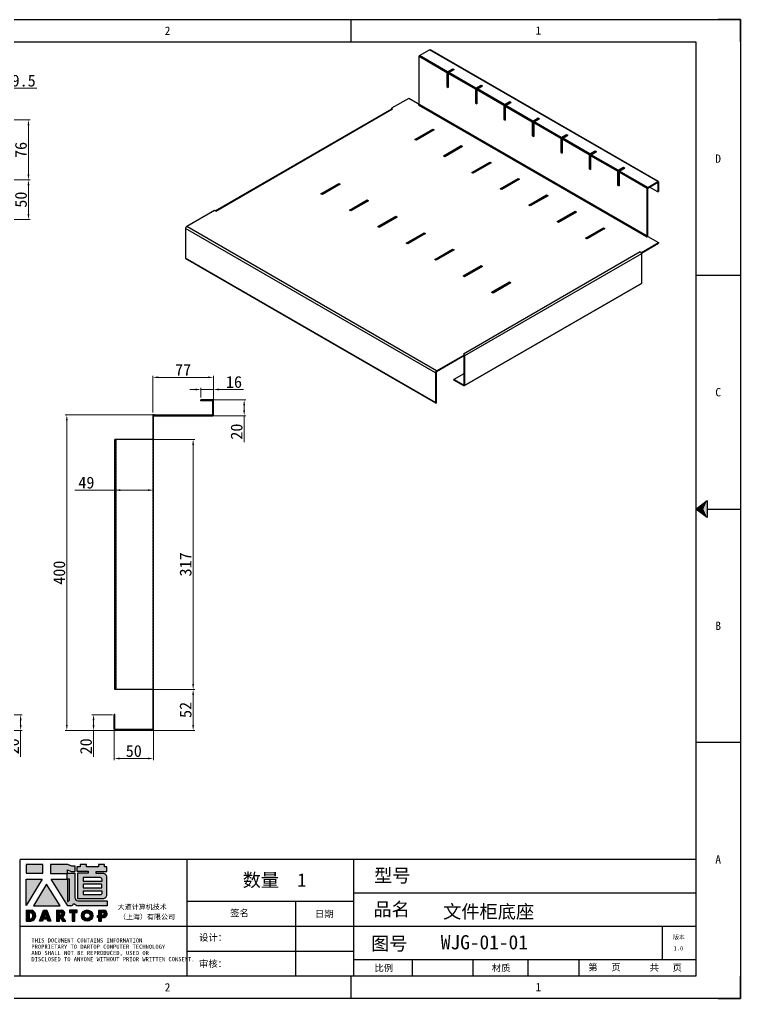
# Model space of a CAD drawing. Header units: millimetres. Extents: x 10653 to 40244, y 19163 to 29561.
# Drawn here: x 29441 to 30355, y 22128 to 23369 of the extents above; entities that cross this region are included whole.
import ezdxf
from ezdxf.enums import TextEntityAlignment as Align

# ---------------------------------------------------------------- set-up
doc = ezdxf.new("R2010")
doc.units = ezdxf.units.MM
doc.header["$PDSIZE"] = -1
doc.linetypes.add('DOT', pattern=[0.25, 0, -0.25])
doc.linetypes.add('HIDDEN', pattern=[1.905, 1.27, -0.635])
for name, color, linetype in [('4', 7, 'Continuous'), ('DEFAULT_2', 8, 'HIDDEN'), ('print', 30, 'Continuous')]:
    doc.layers.add(name, color=color, linetype=linetype)
doc.layers.add('dim', color=2, linetype='Continuous', lineweight=9)
doc.styles.add('Dartop', font='')
doc.styles.add('hzHT', font='simhei.ttf')
doc.styles.get('Dartop').set_extended_font_data('FangSong_GB2312')
doc.dimstyles.new('3', dxfattribs={"dimtxt": 15, "dimasz": 7, "dimexe": 2, "dimexo": 3, "dimgap": 2, "dimtad": 1, "dimzin": 9, "dimdsep": 46, "dimtxsty": 'Standard', "dimcen": 1, "dimadec": 1, "dimazin": 2, "dimtfac": 0.5, "dimtmove": 0, "dimatfit": 3, "dimfxl": 0, "dimtolj": 1, "dimlwd": 9, "dimlwe": 9, "dimarcsym": 0})

# ---------------------------------------------------------------- blocks, each defined once
blk = doc.blocks.new('*D168')
at = {"layer": 'Defpoints', "color": 0, "lineweight": 9, "transparency": 16777216}
for p in [(29686.6, 22899.7), (29670.6, 22886.5), (29686.6, 22885.5)]:
    blk.add_point(p, dxfattribs=at)
at = {"layer": 'dim', "color": 0, "lineweight": 9, "transparency": 16777216}
for p, q in [((29663.6, 22899.7), (29656.6, 22899.7)), ((29670.6, 22889.5), (29670.6, 22901.7)), ((29670.6, 22899.7), (29686.6, 22899.7)), ((29686.6, 22888.5), (29686.6, 22901.7)), ((29693.6, 22899.7), (29724.6, 22899.7))]:
    blk.add_line(p, q, dxfattribs=at)
for points in [[(29663.6, 22900.9), (29663.6, 22898.5), (29670.6, 22899.7)], [(29693.6, 22900.9), (29693.6, 22898.5), (29686.6, 22899.7)]]:
    blk.add_solid(points, dxfattribs=at)
at = {"layer": 'dim', "color": 0, "lineweight": 9, "transparency": 16777216, "insert": (29712.6, 22909.2), "char_height": 15, "attachment_point": 5}
blk.add_mtext('\\A1;16', dxfattribs=at)
blk = doc.blocks.new('*D169')
at = {"layer": 'Defpoints', "color": 0, "lineweight": 9, "transparency": 16777216}
for p in [(29678.1, 22886.5), (29678.1, 22866.5), (29725.5, 22866.5)]:
    blk.add_point(p, dxfattribs=at)
at = {"layer": 'dim', "color": 0, "lineweight": 9, "transparency": 16777216}
for p, q in [((29681.1, 22886.5), (29727.5, 22886.5)), ((29725.5, 22879.5), (29725.5, 22873.5)), ((29681.1, 22866.5), (29727.5, 22866.5)), ((29725.5, 22866.5), (29725.5, 22833))]:
    blk.add_line(p, q, dxfattribs=at)
for points in [[(29724.3, 22879.5), (29726.7, 22879.5), (29725.5, 22886.5)], [(29724.3, 22873.5), (29726.7, 22873.5), (29725.5, 22866.5)]]:
    blk.add_solid(points, dxfattribs=at)
at = {"layer": 'dim', "color": 0, "lineweight": 9, "transparency": 16777216, "insert": (29716, 22846.3), "char_height": 15, "attachment_point": 5, "rotation": 90}
blk.add_mtext('\\A1;20', dxfattribs=at)
blk = doc.blocks.new('*D170')
at = {"layer": 'Defpoints', "color": 0, "lineweight": 9, "transparency": 16777216}
for p in [(29609.6, 22915.1), (29686.6, 22874.6), (29609.6, 22867.5)]:
    blk.add_point(p, dxfattribs=at)
at = {"layer": 'dim', "color": 0, "lineweight": 9, "transparency": 16777216}
for p, q in [((29609.6, 22870.5), (29609.6, 22917.1)), ((29679.6, 22915.1), (29616.6, 22915.1)), ((29686.6, 22877.6), (29686.6, 22917.1))]:
    blk.add_line(p, q, dxfattribs=at)
for points in [[(29616.6, 22916.3), (29616.6, 22914), (29609.6, 22915.1)], [(29679.6, 22916.3), (29679.6, 22914), (29686.6, 22915.1)]]:
    blk.add_solid(points, dxfattribs=at)
at = {"layer": 'dim', "color": 0, "lineweight": 9, "transparency": 16777216, "insert": (29648.1, 22924.6), "char_height": 15, "attachment_point": 5}
blk.add_mtext('\\A1;77', dxfattribs=at)
blk = doc.blocks.new('*D171')
at = {"layer": 'Defpoints', "color": 0, "lineweight": 9, "transparency": 16777216}
for p in [(29561.6, 22487.5), (29534.6, 22467.5), (29562.6, 22467.5)]:
    blk.add_point(p, dxfattribs=at)
at = {"layer": 'dim', "color": 0, "lineweight": 9, "transparency": 16777216}
for p, q in [((29558.6, 22487.5), (29532.6, 22487.5)), ((29534.6, 22480.5), (29534.6, 22474.5)), ((29559.6, 22467.5), (29532.6, 22467.5)), ((29534.6, 22467.5), (29534.6, 22434))]:
    blk.add_line(p, q, dxfattribs=at)
for points in [[(29533.4, 22480.5), (29535.8, 22480.5), (29534.6, 22487.5)], [(29533.4, 22474.5), (29535.8, 22474.5), (29534.6, 22467.5)]]:
    blk.add_solid(points, dxfattribs=at)
at = {"layer": 'dim', "color": 0, "lineweight": 9, "transparency": 16777216, "insert": (29525.1, 22447.3), "char_height": 15, "attachment_point": 5, "rotation": 90}
blk.add_mtext('\\A1;20', dxfattribs=at)
blk = doc.blocks.new('*D172')
at = {"layer": 'Defpoints', "color": 0, "lineweight": 9, "transparency": 16777216}
for p in [(29560.6, 22478.5), (29610.6, 22478.5), (29610.6, 22431.9)]:
    blk.add_point(p, dxfattribs=at)
at = {"layer": 'dim', "color": 0, "lineweight": 9, "transparency": 16777216}
for p, q in [((29560.6, 22475.5), (29560.6, 22429.9)), ((29610.6, 22475.5), (29610.6, 22429.9)), ((29567.6, 22431.9), (29603.6, 22431.9))]:
    blk.add_line(p, q, dxfattribs=at)
for points in [[(29567.6, 22433.1), (29567.6, 22430.8), (29560.6, 22431.9)], [(29603.6, 22433.1), (29603.6, 22430.8), (29610.6, 22431.9)]]:
    blk.add_solid(points, dxfattribs=at)
at = {"layer": 'dim', "color": 0, "lineweight": 9, "transparency": 16777216, "insert": (29585.6, 22441.4), "char_height": 15, "attachment_point": 5}
blk.add_mtext('\\A1;50', dxfattribs=at)
blk = doc.blocks.new('*D173')
at = {"layer": 'Defpoints', "color": 0, "lineweight": 9, "transparency": 16777216}
for p in [(29591.9, 22519.5), (29591.9, 22467.5), (29660.8, 22467.5)]:
    blk.add_point(p, dxfattribs=at)
at = {"layer": 'dim', "color": 0, "lineweight": 9, "transparency": 16777216}
for p, q in [((29594.9, 22519.5), (29662.8, 22519.5)), ((29660.8, 22512.5), (29660.8, 22474.5)), ((29594.9, 22467.5), (29662.8, 22467.5))]:
    blk.add_line(p, q, dxfattribs=at)
for points in [[(29659.7, 22512.5), (29662, 22512.5), (29660.8, 22519.5)], [(29659.7, 22474.5), (29662, 22474.5), (29660.8, 22467.5)]]:
    blk.add_solid(points, dxfattribs=at)
at = {"layer": 'dim', "color": 0, "lineweight": 9, "transparency": 16777216, "insert": (29651.3, 22493.5), "char_height": 15, "attachment_point": 5, "rotation": 90}
blk.add_mtext('\\A1;52', dxfattribs=at)
blk = doc.blocks.new('*D174')
at = {"layer": 'Defpoints', "color": 0, "lineweight": 9, "transparency": 16777216}
for p in [(29608.6, 22836.5), (29660.8, 22836.5), (29608.6, 22519.5)]:
    blk.add_point(p, dxfattribs=at)
at = {"layer": 'dim', "color": 0, "lineweight": 9, "transparency": 16777216}
for p, q in [((29611.6, 22836.5), (29662.8, 22836.5)), ((29660.8, 22526.5), (29660.8, 22829.5)), ((29611.6, 22519.5), (29662.8, 22519.5))]:
    blk.add_line(p, q, dxfattribs=at)
for points in [[(29659.7, 22829.5), (29662, 22829.5), (29660.8, 22836.5)], [(29659.7, 22526.5), (29662, 22526.5), (29660.8, 22519.5)]]:
    blk.add_solid(points, dxfattribs=at)
at = {"layer": 'dim', "color": 0, "lineweight": 9, "transparency": 16777216, "insert": (29651.3, 22678), "char_height": 15, "attachment_point": 5, "rotation": 90}
blk.add_mtext('\\A1;317', dxfattribs=at)
blk = doc.blocks.new('*D175')
at = {"layer": 'Defpoints', "color": 0, "lineweight": 9, "transparency": 16777216}
for p in [(29561.6, 22836.5), (29610.6, 22836.5), (29610.6, 22772.1)]:
    blk.add_point(p, dxfattribs=at)
at = {"layer": 'dim', "color": 0, "lineweight": 9, "transparency": 16777216}
for p, q in [((29561.6, 22833.5), (29561.6, 22770.1)), ((29610.6, 22833.5), (29610.6, 22770.1)), ((29561.6, 22772.1), (29511, 22772.1)), ((29603.6, 22772.1), (29568.6, 22772.1))]:
    blk.add_line(p, q, dxfattribs=at)
for points in [[(29568.6, 22773.3), (29568.6, 22771), (29561.6, 22772.1)], [(29603.6, 22773.3), (29603.6, 22771), (29610.6, 22772.1)]]:
    blk.add_solid(points, dxfattribs=at)
at = {"layer": 'dim', "color": 0, "lineweight": 9, "transparency": 16777216, "insert": (29525.5, 22781.6), "char_height": 15, "attachment_point": 5}
blk.add_mtext('\\A1;49', dxfattribs=at)
blk = doc.blocks.new('*D176')
at = {"layer": 'Defpoints', "color": 0, "lineweight": 9, "transparency": 16777216}
for p in [(29390.2, 22487.5), (29392.4, 22467.5), (29442.2, 22467.5)]:
    blk.add_point(p, dxfattribs=at)
at = {"layer": 'dim', "color": 0, "lineweight": 9, "transparency": 16777216}
for p, q in [((29393.2, 22487.5), (29444.2, 22487.5)), ((29442.2, 22480.5), (29442.2, 22474.5)), ((29395.4, 22467.5), (29444.2, 22467.5)), ((29442.2, 22467.5), (29442.2, 22434))]:
    blk.add_line(p, q, dxfattribs=at)
for points in [[(29441.1, 22480.5), (29443.4, 22480.5), (29442.2, 22487.5)], [(29441.1, 22474.5), (29443.4, 22474.5), (29442.2, 22467.5)]]:
    blk.add_solid(points, dxfattribs=at)
at = {"layer": 'dim', "color": 0, "lineweight": 9, "transparency": 16777216, "insert": (29432.7, 22447.3), "char_height": 15, "attachment_point": 5, "rotation": 90}
blk.add_mtext('\\A1;20', dxfattribs=at)
blk = doc.blocks.new('*D178')
at = {"layer": 'Defpoints', "color": 0, "lineweight": 9, "transparency": 16777216}
for p in [(29399.1, 23165.4), (29399.1, 23115.4), (29452.1, 23115.4)]:
    blk.add_point(p, dxfattribs=at)
at = {"layer": 'dim', "color": 0, "lineweight": 9, "transparency": 16777216}
for p, q in [((29402.1, 23165.4), (29454.1, 23165.4)), ((29452.1, 23158.4), (29452.1, 23122.4)), ((29402.1, 23115.4), (29454.1, 23115.4))]:
    blk.add_line(p, q, dxfattribs=at)
for points in [[(29450.9, 23158.4), (29453.3, 23158.4), (29452.1, 23165.4)], [(29450.9, 23122.4), (29453.3, 23122.4), (29452.1, 23115.4)]]:
    blk.add_solid(points, dxfattribs=at)
at = {"layer": 'dim', "color": 0, "lineweight": 9, "transparency": 16777216, "insert": (29442.6, 23140.4), "char_height": 15, "attachment_point": 5, "rotation": 90}
blk.add_mtext('\\A1;50', dxfattribs=at)
blk = doc.blocks.new('*D179')
at = {"layer": 'Defpoints', "color": 0, "lineweight": 9, "transparency": 16777216}
for p in [(29389.7, 23241.4), (29452.1, 23241.4), (29402.1, 23165.4)]:
    blk.add_point(p, dxfattribs=at)
at = {"layer": 'dim', "color": 0, "lineweight": 9, "transparency": 16777216}
for p, q in [((29392.7, 23241.4), (29454.1, 23241.4)), ((29452.1, 23172.4), (29452.1, 23234.4)), ((29405.1, 23165.4), (29454.1, 23165.4))]:
    blk.add_line(p, q, dxfattribs=at)
for points in [[(29450.9, 23234.4), (29453.3, 23234.4), (29452.1, 23241.4)], [(29450.9, 23172.4), (29453.3, 23172.4), (29452.1, 23165.4)]]:
    blk.add_solid(points, dxfattribs=at)
at = {"layer": 'dim', "color": 0, "lineweight": 9, "transparency": 16777216, "insert": (29442.6, 23203.4), "char_height": 15, "attachment_point": 5, "rotation": 90}
blk.add_mtext('\\A1;76', dxfattribs=at)
blk = doc.blocks.new('*D184')
at = {"layer": 'Defpoints', "color": 0, "lineweight": 9, "transparency": 16777216}
for p in [(29389.7, 23281.7), (29389.7, 23259), (29409.2, 23160.7)]:
    blk.add_point(p, dxfattribs=at)
at = {"layer": 'dim', "color": 0, "lineweight": 9, "transparency": 16777216}
for p, q in [((29389.7, 23262), (29389.7, 23283.7)), ((29396.7, 23281.7), (29402.2, 23281.7)), ((29409.2, 23163.7), (29409.2, 23283.7)), ((29409.2, 23281.7), (29462.9, 23281.7))]:
    blk.add_line(p, q, dxfattribs=at)
for points in [[(29396.7, 23282.9), (29396.7, 23280.5), (29389.7, 23281.7)], [(29402.2, 23282.9), (29402.2, 23280.5), (29409.2, 23281.7)]]:
    blk.add_solid(points, dxfattribs=at)
at = {"layer": 'dim', "color": 0, "lineweight": 9, "transparency": 16777216, "insert": (29440.9, 23291.2), "char_height": 15, "attachment_point": 5}
blk.add_mtext('\\A1;19.5', dxfattribs=at)
blk = doc.blocks.new('*D193')
at = {"layer": 'Defpoints', "color": 0, "lineweight": 9, "transparency": 16777216}
for p in [(29500.7, 22867.5), (29648.6, 22867.5), (29587.7, 22467.5)]:
    blk.add_point(p, dxfattribs=at)
at = {"layer": 'dim', "color": 0, "lineweight": 9, "transparency": 16777216}
for p, q in [((29645.6, 22867.5), (29498.7, 22867.5)), ((29500.7, 22474.5), (29500.7, 22860.5)), ((29584.7, 22467.5), (29498.7, 22467.5))]:
    blk.add_line(p, q, dxfattribs=at)
for points in [[(29499.6, 22860.5), (29501.9, 22860.5), (29500.7, 22867.5)], [(29499.6, 22474.5), (29501.9, 22474.5), (29500.7, 22467.5)]]:
    blk.add_solid(points, dxfattribs=at)
at = {"layer": 'dim', "color": 0, "lineweight": 9, "transparency": 16777216, "insert": (29491.2, 22667.5), "char_height": 15, "attachment_point": 5, "rotation": 90}
blk.add_mtext('\\A1;400', dxfattribs=at)
blk = doc.blocks.new('*U106')
at = {"color": 254, "linetype": 'Continuous', "extrusion": (0, 0, -1)}
for points in [[(-33.167, 11), (-33, 11), (-33.25, 11.188)], [(-33.167, 11), (-33.25, 11.188), (-33.25, 10.812)], [(-33.167, 11), (-33.25, 10.812), (-33, 11)]]:
    blk.add_solid(points, dxfattribs=at)
blk = doc.blocks.new('dadao')
for p, q in [((48, 19.2), (44.9, 10.4)), ((44.9, 10.4), (51.2, 10.4)), ((51.2, 10.4), (48, 19.2))]:
    blk.add_line(p, q)
for points in [[(41.8, 121.6), (41.8, 143.7), (-0.4, 143.7), (-0.4, 121.6), (41.8, 121.6)], [(104.8, 122), (104.8, 130.3), (114.1, 126.3), (124.2, 126.3), (124.2, 139.6), (115.9, 139.6), (105.1, 143.9), (61.5, 143.9)], [(61.7, 144), (61.7, 121.3), (103.9, 121.3)], [(113.4, 38.7), (105.1, 38.7), (63, 106.5), (103.9, 106.5), (103.9, 120.9), (103.9, 121.3)], [(109.7, 53.6), (109.7, 106.2), (104.3, 106.2), (104.3, 50.4), (106.6, 50.4)], [(144.6, 94.4), (144.6, 84.8), (192, 84.8), (192, 94.1), (144.9, 94.1)], [(0, 28), (0, 0), (11.8, 0)], [(0.1, 28), (14, 28)], [(76.8, 28.2), (76.8, 0), (84.1, 0), (84.1, 11.1), (91.6, -0.1), (100.3, -0.1), (91.7, 11.1)], [(76.8, 28.2), (90.6, 28.2)], [(120.2, 45), (119.5, 45), (119.5, 44.6)], [(183.7, 0), (183.7, 9.6), (180.6, 9.6), (180.6, 14.9), (183.8, 14.9), (183.8, 28.1), (196.1, 28.1), (196.5, 28.1)], [(7.1, 21.8), (7.1, 6.1), (12, 6.1)], [(7.1, 21.8), (11.4, 21.8)], [(84, 22.7), (84, 15.3), (87.2, 15.3)], [(84, 22.7), (87.3, 22.7)], [(183.7, 0), (190.9, 0), (190.9, 9.6), (198.8, 9.6)], [(194.9, 22.3), (190.8, 22.3), (190.8, 15), (194.4, 15)]]:
    blk.add_lwpolyline(points)
blk.add_lwpolyline([(137.1, 144.2), (137.1, 137.9), (128.3, 137.9), (128.3, 126.5), (157.3, 126.5), (157.3, 121.5), (130.3, 121.5), (130.3, 57.5), (194.4, 57.5, 0.414214), (204.4, 67.5), (204.4, 111.3, 0.414214), (194.4, 121.3), (177.5, 121.3), (177.5, 126.3), (204.7, 126.3), (204.7, 137.7), (198.2, 137.7), (198.2, 143.9), (183.3, 143.9), (183.3, 138), (153, 138), (153, 144.2), (137.1, 144.2)], format="xyb", close=True)
for points in [[(-0.3, 106.2), (40.4, 106.2), (-0.3, 39.7), (-0.3, 106.2)], [(51.7, 94.1), (18.4, 39.3), (86.2, 39.3)], [(43.8, 28.2), (51.8, 28.2), (62.6, -0.1), (55, -0.1), (53.2, 5), (42.9, 5), (41.1, 0), (33.6, 0)], [(110, 28.1), (110, 21.9), (116, 21.9), (116, -0.1), (123.2, -0.1), (123.2, 22), (129.2, 22), (129.2, 28.1), (110, 28.1)]]:
    blk.add_lwpolyline(points, close=True)
for points in [[(104.8, 122), (123.4, 122), (123.4, 60, 0.414214), (131.4, 52), (204.8, 52), (204.8, 39.1), (131.7, 39.1)], [(144.3, 110.8), (144.3, 101.8), (192.3, 101.8), (192.3, 105.5, 0.414214), (187.3, 110.5), (144.3, 110.5)], [(144.6, 77), (144.6, 67.5), (187.6, 67.5, 0.414214), (192.6, 72.5), (192.6, 76.4), (144.6, 76.4)]]:
    blk.add_lwpolyline(points, format="xyb")
for radius in [14.5, 7.44]:
    blk.add_circle((154.2, 14.2), radius)
for centre, radius, start, end in [((99.2, 60.7), 12.6, 305.6399, 325.969), ((9.6, 14.2), 14.4, 278.6604, 72.3203), ((88.6, 19.4), 8.95, 290.6073, 77.2124), ((111.6, 46.7), 8.19, 282.9811, 347.6627), ((136, 61.7), 22.9, 226.7358, 259.3209), ((195.7, 18.6), 9.51, 288.8959, 85.2442), ((8.5, 13.9), 8.49, 294.2143, 69.7177), ((86.4, 19), 3.8, 282.527, 76.7196), ((193.7, 18.7), 3.8, 280.9891, 72.5513)]:
    blk.add_arc(centre, radius, start, end)

msp = doc.modelspace()

# ---------------------------------------------------------------- hatches: boundary and pattern name
for points in [[(29470.185, 22297.499), (29449.091, 22297.499), (29449.091, 22286.478), (29470.185, 22286.478)], [(29469.506, 22278.767), (29449.147, 22278.767), (29449.147, 22245.527)], [(29475.149, 22272.735), (29458.507, 22245.305), (29492.395, 22245.305)], [(29513.913, 22239.693), (29504.282, 22239.693), (29504.282, 22236.638), (29507.287, 22236.638), (29507.287, 22225.627), (29510.885, 22225.627), (29510.885, 22236.645), (29513.913, 22236.645)]]:
    msp.add_hatch(color=0).paths.add_polyline_path(points)
h = msp.add_hatch(color=0)
h.paths.add_polyline_path([(29501.709, 22290.801), (29506.364, 22288.79), (29511.398, 22288.79), (29511.398, 22295.452), (29507.245, 22295.452), (29501.835, 22297.589), (29480.153, 22297.589), (29480.153, 22286.322), (29501.249, 22286.322), (29501.249, 22286.094), (29501.249, 22278.893), (29480.791, 22278.893), (29501.833, 22245.03), (29506, 22245.03, 0.27937482), (29509.042, 22247.988), (29509.042, 22248.144), (29509.409, 22248.144, 0.14314537), (29515.145, 22245.225), (29551.709, 22245.225), (29551.709, 22251.647), (29514.99, 22251.647, -0.41421356), (29510.99, 22255.647), (29510.99, 22286.678), (29501.709, 22286.678)])
h.paths.add_polyline_path([(29501.461, 22278.749), (29504.142, 22278.749), (29504.142, 22252.466, -0.08893574), (29502.589, 22250.869), (29501.452, 22250.869)], flags=16)
h = msp.add_hatch(color=0)
h.paths.add_polyline_path([(29551.646, 22294.519), (29548.393, 22294.519), (29548.393, 22297.614), (29540.957, 22297.614), (29540.957, 22294.674), (29525.776, 22294.674), (29525.776, 22297.769), (29517.825, 22297.769), (29517.825, 22294.617), (29513.432, 22294.617), (29513.432, 22288.911), (29527.93, 22288.911), (29527.93, 22286.388), (29514.42, 22286.388), (29514.42, 22254.44), (29546.492, 22254.44, 0.41421356), (29551.491, 22259.44), (29551.491, 22281.318, 0.41421356), (29546.492, 22286.318), (29538.014, 22286.318), (29538.014, 22288.794), (29551.646, 22288.794)])
h.paths.add_polyline_path([(29542.95, 22280.902, -0.41421356), (29545.45, 22278.402), (29545.45, 22276.569), (29521.438, 22276.569), (29521.438, 22280.902)], flags=16)
h.paths.add_polyline_path([(29545.294, 22272.7), (29545.294, 22268.058), (29521.593, 22268.058), (29521.593, 22272.7)], flags=16)
h.paths.add_polyline_path([(29545.604, 22263.88), (29545.604, 22261.892, -0.41421356), (29543.105, 22259.392), (29521.593, 22259.392), (29521.593, 22263.88)], flags=16)
h = msp.add_hatch(color=0)
h.paths.add_polyline_path([(29456.281, 22239.643), (29449.297, 22239.643), (29449.297, 22225.669), (29455.179, 22225.669, 0.79301591)])
h.paths.add_polyline_path([(29455.283, 22228.729), (29452.841, 22228.729), (29452.841, 22236.583), (29455.013, 22236.583, -0.67136089)], flags=16)
h = msp.add_hatch(color=0)
h.paths.add_polyline_path([(29475.202, 22239.758), (29471.216, 22239.758), (29466.09, 22225.654), (29469.866, 22225.654), (29470.754, 22228.153), (29475.869, 22228.153), (29476.777, 22225.624), (29480.583, 22225.624)])
h.paths.add_polyline_path([(29474.892, 22230.848), (29471.723, 22230.848), (29473.278, 22235.279)], flags=16)
h = msp.add_hatch(color=0)
h.paths.add_polyline_path([(29494.577, 22239.748), (29487.707, 22239.748), (29487.707, 22225.646), (29491.337, 22225.646), (29491.337, 22231.237), (29495.069, 22225.596), (29499.455, 22225.596), (29495.161, 22231.201, 0.74405494)])
h.paths.add_polyline_path([(29491.304, 22233.324), (29491.304, 22237.027), (29492.927, 22237.027, -0.79680897), (29492.902, 22233.324)], flags=16)
h = msp.add_hatch(color=0)
h.paths.add_polyline_path([(29519.148, 22232.748, 1), (29533.629, 22232.748, 1)])
h.paths.add_polyline_path([(29530.108, 22232.748, -1), (29522.669, 22232.748, -1)], flags=16)
h = msp.add_hatch(color=0)
h.paths.add_polyline_path([(29547.518, 22239.715), (29547.31, 22239.715), (29541.186, 22239.715), (29541.186, 22233.133), (29539.561, 22233.133), (29539.561, 22230.462), (29541.16, 22230.462), (29541.16, 22225.671), (29544.735, 22225.671), (29544.735, 22230.481), (29548.663, 22230.481, 0.81230381)])
h.paths.add_polyline_path([(29544.682, 22233.152), (29544.682, 22236.833), (29546.716, 22236.833, -0.77821343), (29546.508, 22233.152)], flags=16)

# ---------------------------------------------------------------- linework, layer by layer
at = {"color": 0, "linetype": 'DOT'}
for p, q in [((28562.917, 23368.66), (30326.338, 23368.66)), ((30354.54, 23340.459), (30354.54, 22155.99)), ((30326.338, 22127.788), (28562.917, 22127.788))]:
    msp.add_line(p, q, dxfattribs=at)
at = {"color": 0}
for p, q in [((29861.011, 23340.459), (29861.011, 23368.66)), ((30354.54, 23368.66), (30326.338, 23368.66)), ((30354.54, 23340.459), (30354.54, 23368.66)), ((28619.321, 23340.459), (30298.136, 23340.459)), ((30298.136, 23340.459), (30298.136, 22155.99)), ((30354.54, 23044.342), (30298.136, 23044.342)), ((30312.237, 22748.224), (30354.54, 22748.224)), ((30354.54, 22452.107), (30298.136, 22452.107)), ((30298.136, 22304.049), (29441.512, 22304.049)), ((29441.512, 22155.99), (29441.512, 22304.049)), ((29653.024, 22304.049), (29653.024, 22155.99)), ((29864.536, 22155.99), (29864.536, 22304.049)), ((29864.536, 22261.746), (30298.136, 22261.746)), ((29653.024, 22251.171), (29864.536, 22251.171)), ((29790.507, 22251.171), (29790.507, 22155.99)), ((29441.512, 22219.444), (29653.024, 22219.444)), ((29653.024, 22219.444), (30298.136, 22219.444)), ((30255.834, 22177.141), (30255.834, 22219.444)), ((29653.024, 22187.717), (29864.536, 22187.717)), ((29864.536, 22177.141), (30298.136, 22177.141)), ((29938.952, 22155.99), (29938.952, 22177.141)), ((30015.642, 22155.99), (30015.642, 22177.141)), ((30085.36, 22155.99), (30085.36, 22177.141)), ((30150.078, 22155.99), (30150.078, 22177.141)), ((30298.136, 22155.99), (28619.321, 22155.99)), ((29861.011, 22127.788), (29861.011, 22155.99)), ((30354.54, 22127.788), (30354.54, 22155.99)), ((30326.338, 22127.788), (30354.54, 22127.788))]:
    msp.add_line(p, q, dxfattribs=at)
at = {"color": 3, "linetype": 'Continuous'}
for p, q in [((29947.88, 23322.911), (29960.585, 23330.247)), ((30249.793, 23163.276), (29960.585, 23330.247)), ((30250.301, 23163.327), (29961.093, 23330.297)), ((29947.161, 23261.259), (29947.161, 23321.667)), ((29982.517, 23301.255), (29947.161, 23321.667)), ((29983.235, 23302.499), (29947.88, 23322.911)), ((29983.235, 23302.499), (29989.941, 23306.371)), ((29985.003, 23301.479), (29991.709, 23305.351)), ((29989.941, 23306.371), (29991.709, 23305.351)), ((29982.517, 23301.255), (29982.517, 23283.713)), ((29984.285, 23300.235), (29984.285, 23282.693)), ((30018.579, 23280.435), (29984.285, 23300.235)), ((30019.298, 23281.679), (29985.003, 23301.479)), ((29982.517, 23283.713), (29984.285, 23282.693)), ((30018.579, 23280.435), (30018.579, 23262.893)), ((30019.298, 23281.679), (30026.004, 23285.551)), ((30020.347, 23279.414), (30020.347, 23261.872)), ((30054.642, 23259.615), (30020.347, 23279.414)), ((30021.066, 23280.659), (30027.772, 23284.53)), ((30055.36, 23260.859), (30021.066, 23280.659)), ((30026.004, 23285.551), (30027.772, 23284.53)), ((29934.08, 23268.811), (29912.16, 23256.156)), ((30236.369, 23094.289), (29934.08, 23268.811)), ((29688.836, 23126.264), (29912.574, 23255.438)), ((29689.422, 23125.926), (29913.574, 23255.339)), ((29913.574, 23255.339), (29912.16, 23256.156)), ((30235.662, 23093.064), (29946.454, 23260.034)), ((30018.579, 23262.893), (30020.347, 23261.872)), ((30054.642, 23259.615), (30054.642, 23242.073)), ((30055.36, 23260.859), (30062.067, 23264.731)), ((30056.41, 23258.594), (30056.41, 23241.052)), ((30090.705, 23238.794), (30056.41, 23258.594)), ((30057.128, 23259.838), (30063.834, 23263.71)), ((30091.423, 23240.039), (30057.128, 23259.838)), ((30062.067, 23264.731), (30063.834, 23263.71)), ((30054.642, 23242.073), (30056.41, 23241.052)), ((30091.423, 23240.039), (30098.129, 23243.91)), ((30093.191, 23239.018), (30099.897, 23242.89)), ((30098.129, 23243.91), (30099.897, 23242.89)), ((29942, 23216.638), (29964.627, 23229.702)), ((29964.627, 23229.702), (29966.395, 23228.681)), ((30090.705, 23238.794), (30090.705, 23221.253)), ((30092.472, 23237.774), (30092.472, 23220.232)), ((30126.767, 23217.974), (30092.472, 23237.774)), ((30127.486, 23219.218), (30093.191, 23239.018)), ((29966.395, 23228.681), (29943.768, 23215.617)), ((30090.705, 23221.253), (30092.472, 23220.232)), ((30126.767, 23217.974), (30126.767, 23200.432)), ((30127.486, 23219.218), (30134.192, 23223.09)), ((30128.535, 23216.953), (30128.535, 23199.412)), ((30162.83, 23197.154), (30128.535, 23216.953)), ((30129.253, 23218.198), (30135.96, 23222.069)), ((30163.548, 23198.398), (30129.253, 23218.198)), ((30134.192, 23223.09), (30135.96, 23222.069)), ((29943.768, 23215.617), (29942, 23216.638)), ((29978.062, 23195.818), (30000.69, 23208.882)), ((30002.457, 23207.861), (29979.83, 23194.797)), ((30000.69, 23208.882), (30002.457, 23207.861)), ((29979.83, 23194.797), (29978.062, 23195.818)), ((30126.767, 23200.432), (30128.535, 23199.412)), ((30162.83, 23197.154), (30162.83, 23179.612)), ((30163.548, 23198.398), (30170.254, 23202.27)), ((30198.892, 23176.333), (30164.598, 23196.133)), ((30164.598, 23196.133), (30164.598, 23178.591)), ((30165.316, 23197.377), (30172.022, 23201.249)), ((30199.611, 23177.578), (30165.316, 23197.377)), ((30170.254, 23202.27), (30172.022, 23201.249)), ((30014.125, 23174.998), (30036.752, 23188.061)), ((30038.52, 23187.041), (30015.893, 23173.977)), ((30036.752, 23188.061), (30038.52, 23187.041)), ((30162.83, 23179.612), (30164.598, 23178.591)), ((30199.611, 23177.578), (30206.317, 23181.45)), ((30201.379, 23176.557), (30208.085, 23180.429)), ((30206.317, 23181.45), (30208.085, 23180.429)), ((30015.893, 23173.977), (30014.125, 23174.998)), ((30050.188, 23154.177), (30072.815, 23167.241)), ((30072.815, 23167.241), (30074.583, 23166.22)), ((30198.892, 23176.333), (30198.892, 23158.792)), ((30236.369, 23154.697), (30200.66, 23175.313)), ((30200.66, 23175.313), (30200.66, 23157.771)), ((30237.088, 23155.941), (30201.379, 23176.557)), ((29822.853, 23147.849), (29845.48, 23160.913)), ((29847.248, 23159.892), (29824.621, 23146.828)), ((29845.48, 23160.913), (29847.248, 23159.892)), ((30074.583, 23166.22), (30051.955, 23153.157)), ((30198.892, 23158.792), (30200.66, 23157.771)), ((30236.369, 23094.289), (30236.369, 23154.697)), ((30237.088, 23155.941), (30249.793, 23163.276)), ((30250.511, 23162.862), (30250.511, 23150.627)), ((29824.621, 23146.828), (29822.853, 23147.849)), ((30051.955, 23153.157), (30050.188, 23154.177)), ((30086.25, 23133.357), (30108.877, 23146.421)), ((30110.645, 23145.4), (30088.018, 23132.336)), ((30108.877, 23146.421), (30110.645, 23145.4)), ((29858.915, 23127.029), (29881.543, 23140.092)), ((29883.31, 23139.072), (29860.683, 23126.008)), ((29881.543, 23140.092), (29883.31, 23139.072)), ((30088.018, 23132.336), (30086.25, 23133.357)), ((29688.008, 23126.742), (29652.652, 23106.33)), ((29689.422, 23125.926), (29688.008, 23126.742)), ((29860.683, 23126.008), (29858.915, 23127.029)), ((29894.978, 23106.208), (29917.605, 23119.272)), ((29919.373, 23118.252), (29896.746, 23105.188)), ((29917.605, 23119.272), (29919.373, 23118.252)), ((30122.313, 23112.537), (30144.94, 23125.6)), ((30146.708, 23124.58), (30124.081, 23111.516)), ((30144.94, 23125.6), (30146.708, 23124.58)), ((29969.438, 22923.438), (29652.652, 23106.33)), ((29896.746, 23105.188), (29894.978, 23106.208)), ((30124.081, 23111.516), (30122.313, 23112.537)), ((29651.238, 23103.881), (29651.238, 23066.322)), ((29968.023, 22920.989), (29651.238, 23103.881)), ((29931.041, 23085.388), (29953.668, 23098.452)), ((29955.436, 23097.431), (29932.808, 23084.367)), ((29953.668, 23098.452), (29955.436, 23097.431)), ((30158.375, 23091.716), (30181.003, 23104.78)), ((30182.77, 23103.76), (30160.143, 23090.696)), ((30181.003, 23104.78), (30182.77, 23103.76)), ((30235.662, 23093.064), (30237.076, 23093.88)), ((30237.076, 23093.88), (30250.865, 23085.92)), ((29932.808, 23084.367), (29931.041, 23085.388)), ((30160.143, 23090.696), (30158.375, 23091.716)), ((30228.945, 23073.264), (30250.865, 23085.92)), ((29967.103, 23064.568), (29989.73, 23077.632)), ((29991.498, 23076.611), (29968.871, 23063.547)), ((29989.73, 23077.632), (29991.498, 23076.611)), ((30227.531, 23074.08), (30003.379, 22944.667)), ((30228.945, 23071.631), (30004.793, 22942.218)), ((30227.531, 23074.08), (30228.945, 23073.264)), ((30228.945, 23071.631), (30228.945, 23034.092)), ((29968.023, 22883.43), (29651.238, 23066.322)), ((29968.438, 22882.514), (29651.652, 23065.406)), ((29968.871, 23063.547), (29967.103, 23064.568)), ((30003.166, 23043.748), (30025.793, 23056.811)), ((30027.561, 23055.791), (30004.934, 23042.727)), ((30025.793, 23056.811), (30027.561, 23055.791)), ((30004.934, 23042.727), (30003.166, 23043.748)), ((30228.732, 23033.623), (30004.581, 22904.21)), ((30228.945, 23034.092), (30004.793, 22904.679)), ((30039.228, 23022.927), (30061.856, 23035.991)), ((30063.623, 23034.97), (30040.996, 23021.907)), ((30061.856, 23035.991), (30063.623, 23034.97)), ((30040.996, 23021.907), (30039.228, 23022.927)), ((29969.438, 22923.438), (30004.793, 22943.851)), ((30003.379, 22944.667), (30004.793, 22943.851)), ((30004.793, 22942.218), (30004.793, 22904.679)), ((29968.023, 22920.989), (29968.023, 22883.43)), ((30004.068, 22904.26), (29991.358, 22911.599)), ((29685.623, 22886.538), (29670.639, 22886.538)), ((29686.639, 22867.554), (29686.639, 22885.523)), ((29610.639, 22469.538), (29610.639, 22867.538)), ((29611.639, 22866.538), (29685.623, 22866.538)), ((29561.639, 22519.538), (29561.639, 22836.538)), ((29609.639, 22836.538), (29561.639, 22836.538)), ((29562.664, 22519.538), (29562.664, 22836.538)), ((29609.639, 22519.538), (29561.639, 22519.538)), ((29560.639, 22469.538), (29560.639, 22487.538)), ((29608.639, 22467.538), (29562.639, 22467.538))]:
    msp.add_line(p, q, dxfattribs=at)
at = {"color": 7, "linetype": 'Continuous'}
for p, q in [((29983.235, 23301.683), (29989.941, 23305.555)), ((29989.941, 23306.371), (29989.941, 23305.555)), ((29989.941, 23305.555), (29991.002, 23304.942)), ((29982.517, 23301.255), (29983.224, 23301.663)), ((29983.224, 23301.663), (29983.224, 23284.122)), ((29983.235, 23302.499), (29983.235, 23301.683)), ((29986.406, 23302.289), (29985.345, 23302.901)), ((29982.517, 23283.713), (29983.224, 23284.122)), ((29983.224, 23284.122), (29984.285, 23283.509)), ((30018.579, 23280.435), (30019.287, 23280.843)), ((30019.287, 23280.843), (30019.287, 23263.301)), ((30019.298, 23280.863), (30026.004, 23284.734)), ((30019.298, 23281.679), (30019.298, 23280.863)), ((30022.468, 23281.468), (30021.408, 23282.081)), ((30026.004, 23285.551), (30026.004, 23284.734)), ((30026.004, 23284.734), (30027.065, 23284.122)), ((29912.16, 23256.156), (29912.16, 23255.339)), ((29912.281, 23255.269), (29912.16, 23255.339)), ((30018.579, 23262.893), (30019.287, 23263.301)), ((30019.287, 23263.301), (30020.347, 23262.689)), ((30054.642, 23259.615), (30055.349, 23260.023)), ((30055.349, 23260.023), (30055.349, 23242.481)), ((30055.36, 23260.042), (30062.067, 23263.914)), ((30055.36, 23260.859), (30055.36, 23260.042)), ((30058.531, 23260.648), (30057.47, 23261.26)), ((30062.067, 23264.731), (30062.067, 23263.914)), ((30062.067, 23263.914), (30063.127, 23263.302)), ((30054.642, 23242.073), (30055.349, 23242.481)), ((30055.349, 23242.481), (30056.41, 23241.869)), ((30091.423, 23239.222), (30098.129, 23243.094)), ((30098.129, 23243.91), (30098.129, 23243.094)), ((30098.129, 23243.094), (30099.19, 23242.482)), ((29964.627, 23229.702), (29964.627, 23228.885)), ((30090.705, 23238.794), (30091.412, 23239.203)), ((30091.412, 23239.203), (30091.412, 23221.661)), ((30091.423, 23240.039), (30091.423, 23239.222)), ((30094.593, 23239.828), (30093.533, 23240.44)), ((29942.707, 23216.23), (29964.627, 23228.885)), ((29964.627, 23228.885), (29965.688, 23228.273)), ((30090.705, 23221.253), (30091.412, 23221.661)), ((30091.412, 23221.661), (30092.472, 23221.048)), ((30126.767, 23217.974), (30127.474, 23218.382)), ((30127.474, 23218.382), (30127.474, 23200.84)), ((30127.486, 23218.402), (30134.192, 23222.274)), ((30127.486, 23219.218), (30127.486, 23218.402)), ((30130.656, 23219.007), (30129.595, 23219.62)), ((30134.192, 23223.09), (30134.192, 23222.274)), ((30134.192, 23222.274), (30135.252, 23221.661)), ((29978.769, 23195.41), (30000.69, 23208.065)), ((30000.69, 23208.882), (30000.69, 23208.065)), ((30000.69, 23208.065), (30001.75, 23207.453)), ((30126.767, 23200.432), (30127.474, 23200.84)), ((30127.474, 23200.84), (30128.535, 23200.228)), ((30162.83, 23197.154), (30163.537, 23197.562)), ((30163.537, 23197.562), (30163.537, 23180.02)), ((30163.548, 23197.581), (30170.254, 23201.453)), ((30163.548, 23198.398), (30163.548, 23197.581)), ((30166.719, 23198.187), (30165.658, 23198.8)), ((30170.254, 23202.27), (30170.254, 23201.453)), ((30170.254, 23201.453), (30171.315, 23200.841)), ((30014.832, 23174.589), (30036.752, 23187.245)), ((30036.752, 23188.061), (30036.752, 23187.245)), ((30036.752, 23187.245), (30037.813, 23186.632)), ((30162.83, 23179.612), (30163.537, 23180.02)), ((30163.537, 23180.02), (30164.598, 23179.408)), ((30199.611, 23176.761), (30206.317, 23180.633)), ((30206.317, 23181.45), (30206.317, 23180.633)), ((30206.317, 23180.633), (30207.378, 23180.021)), ((30072.815, 23167.241), (30072.815, 23166.425)), ((30198.892, 23176.333), (30199.599, 23176.742)), ((30199.599, 23176.742), (30199.599, 23159.2)), ((30199.611, 23177.578), (30199.611, 23176.761)), ((30202.781, 23177.367), (30201.721, 23177.979)), ((29823.56, 23147.441), (29845.48, 23160.096)), ((29845.48, 23160.913), (29845.48, 23160.096)), ((29845.48, 23160.096), (29846.541, 23159.484)), ((30050.895, 23153.769), (30072.815, 23166.425)), ((30072.815, 23166.425), (30073.876, 23165.812)), ((30198.892, 23158.792), (30199.599, 23159.2)), ((30199.599, 23159.2), (30200.66, 23158.588)), ((30237.076, 23155.105), (30236.369, 23154.697)), ((30237.076, 23094.697), (30237.076, 23155.105)), ((30237.088, 23155.124), (30249.793, 23162.46)), ((30237.088, 23155.124), (30237.088, 23155.941)), ((30249.804, 23150.219), (30239.197, 23156.343)), ((30249.793, 23162.46), (30249.793, 23163.276)), ((30249.804, 23162.453), (30249.793, 23162.46)), ((30249.804, 23162.453), (30250.511, 23162.862)), ((30249.804, 23162.453), (30249.804, 23150.219)), ((30086.957, 23132.949), (30108.877, 23145.604)), ((30108.877, 23146.421), (30108.877, 23145.604)), ((30108.877, 23145.604), (30109.938, 23144.992)), ((30249.804, 23150.219), (30250.511, 23150.627)), ((29859.622, 23126.62), (29881.543, 23139.276)), ((29881.543, 23140.092), (29881.543, 23139.276)), ((29881.543, 23139.276), (29882.603, 23138.664)), ((29895.685, 23105.8), (29917.605, 23118.456)), ((29917.605, 23119.272), (29917.605, 23118.456)), ((29917.605, 23118.456), (29918.666, 23117.843)), ((30123.02, 23112.128), (30144.94, 23124.784)), ((30144.94, 23125.6), (30144.94, 23124.784)), ((30144.94, 23124.784), (30146.001, 23124.172)), ((29931.748, 23084.98), (29953.668, 23097.635)), ((29953.668, 23098.452), (29953.668, 23097.635)), ((29953.668, 23097.635), (29954.729, 23097.023)), ((30159.082, 23091.308), (30181.003, 23103.964)), ((30181.003, 23104.78), (30181.003, 23103.964)), ((30181.003, 23103.964), (30182.063, 23103.351)), ((30237.074, 23094.607), (30236.368, 23094.244)), ((30237.076, 23094.697), (30236.369, 23094.289)), ((30228.945, 23072.448), (30250.865, 23085.103)), ((30250.865, 23085.92), (30250.865, 23085.103)), ((29967.81, 23064.16), (29989.73, 23076.815)), ((29989.73, 23077.632), (29989.73, 23076.815)), ((29989.73, 23076.815), (29990.791, 23076.203)), ((30228.75, 23072.56), (30228.945, 23072.448)), ((30228.945, 23073.264), (30228.945, 23072.448)), ((30003.873, 23043.339), (30025.793, 23055.995)), ((30025.793, 23056.811), (30025.793, 23055.995)), ((30025.793, 23055.995), (30026.854, 23055.382)), ((30039.935, 23022.519), (30061.856, 23035.175)), ((30061.856, 23035.991), (30061.856, 23035.175)), ((30061.856, 23035.175), (30062.916, 23034.562)), ((30004.793, 22943.851), (30004.793, 22943.034)), ((29969.438, 22922.622), (30004.793, 22943.034)), ((30004.793, 22942.218), (30004.086, 22942.626)), ((30004.086, 22942.626), (30004.086, 22905.087)), ((30004.791, 22942.307), (30004.126, 22942.649)), ((29968.023, 22920.989), (29968.731, 22921.397)), ((29968.731, 22921.397), (29968.731, 22882.424)), ((29969.438, 22923.438), (29969.438, 22922.622)), ((30004.086, 22919.764), (29991.358, 22912.415)), ((30004.068, 22905.077), (29991.358, 22912.415)), ((29991.358, 22911.599), (29991.358, 22912.415)), ((30004.086, 22905.087), (30004.068, 22905.077)), ((30004.068, 22904.26), (30004.068, 22905.077)), ((30004.793, 22904.679), (30004.086, 22905.087)), ((29670.639, 22885.538), (29670.639, 22886.538)), ((29685.623, 22885.538), (29670.639, 22885.538)), ((29685.623, 22885.538), (29685.623, 22886.538)), ((29685.639, 22867.554), (29685.639, 22885.523)), ((29685.639, 22885.523), (29686.639, 22885.523)), ((29968.023, 22883.43), (29968.731, 22883.838)), ((29609.639, 22867.538), (29609.639, 22836.538)), ((29610.639, 22867.538), (29609.639, 22867.538)), ((29611.53, 22867.535), (29611.585, 22866.537)), ((29611.639, 22867.538), (29611.639, 22866.538)), ((29611.639, 22867.538), (29685.623, 22867.538)), ((29685.623, 22867.538), (29685.623, 22866.538)), ((29685.639, 22867.554), (29686.639, 22867.554)), ((29610.639, 22836.538), (29609.639, 22836.538)), ((29610.639, 22519.538), (29609.639, 22519.538)), ((29609.639, 22519.538), (29609.639, 22469.538)), ((29561.639, 22487.538), (29560.639, 22487.538)), ((29561.639, 22468.538), (29561.639, 22487.538)), ((29561.639, 22468.538), (29560.907, 22468.538)), ((29608.639, 22468.538), (29562.639, 22468.538)), ((29562.639, 22467.538), (29562.639, 22468.538)), ((29608.639, 22467.538), (29608.639, 22468.538)), ((29610.639, 22469.538), (29609.639, 22469.538))]:
    msp.add_line(p, q, dxfattribs=at)
at = {"color": 0}
msp.add_lwpolyline([(30298.136, 22748.224), (30312.237, 22758.8), (30312.237, 22737.649), (30298.136, 22748.224)], close=True, dxfattribs=at)
at = {"color": 3, "linetype": 'Continuous'}
for centre, radius, start, end in [((29946.18, 23261.259), 0.981, 357.359122, 359.982518), ((30235.388, 23094.289), 0.981, 357.359122, 359.982518), ((30225.772, 23071.399), 3.2, 19.934582, 21.28195), ((30225.848, 23071.427), 3.119, 18.318558, 19.935258), ((30226.982, 23071.63), 1.963, 0.017482, 2.6409), ((30002.83, 22942.217), 1.963, 0.017482, 2.6409), ((29685.623, 22885.523), 1.016, 0, 90), ((29611.639, 22865.538), 1, 90, 180), ((29685.623, 22867.554), 1.016, 270, 0), ((29562.639, 22469.538), 2, 180, 270), ((29608.639, 22469.538), 2, 270, 0)]:
    msp.add_arc(centre, radius, start, end, dxfattribs=at)
at = {"color": 7, "linetype": 'Continuous'}
for centre, radius, start, end in [((30233.904, 23094.929), 3.2, 338.718248, 340.065603), ((30233.98, 23094.901), 3.119, 340.064927, 341.681611), ((30235.114, 23094.697), 1.963, 357.359122, 359.982518), ((29685.623, 22885.523), 0.0159, 0, 90), ((29611.639, 22865.538), 2, 90, 120.114305), ((29685.623, 22867.554), 0.0159, 270, 0), ((29562.639, 22469.538), 1, 180, 270), ((29608.639, 22469.538), 1, 270, 0)]:
    msp.add_arc(centre, radius, start, end, dxfattribs=at)
at = {"color": 3, "linetype": 'Continuous'}
for points, knots in [([(29960.585, 23330.247), (29960.669, 23330.295), (29960.837, 23330.365), (29961.024, 23330.337), (29961.093, 23330.297)], [0, 0, 0, 0, 0.55074895, 1, 1, 1, 1]), ([(29947.161, 23321.667), (29947.161, 23321.913), (29947.33, 23322.4), (29947.666, 23322.788), (29947.88, 23322.911)], [0, 0, 0, 0, 0.50000167, 1, 1, 1, 1]), ([(29982.517, 23301.255), (29982.517, 23301.501), (29982.685, 23301.988), (29983.022, 23302.376), (29983.235, 23302.499)], [0, 0, 0, 0, 0.50000167, 1, 1, 1, 1]), ([(29984.285, 23300.235), (29984.285, 23300.481), (29984.453, 23300.967), (29984.79, 23301.356), (29985.003, 23301.479)], [0, 0, 0, 0, 0.50000167, 1, 1, 1, 1]), ([(30018.579, 23280.435), (30018.579, 23280.681), (30018.748, 23281.167), (30019.085, 23281.556), (30019.298, 23281.679)], [0, 0, 0, 0, 0.50000167, 1, 1, 1, 1]), ([(30020.347, 23279.414), (30020.347, 23279.66), (30020.515, 23280.147), (30020.852, 23280.535), (30021.066, 23280.659)], [0, 0, 0, 0, 0.50000167, 1, 1, 1, 1]), ([(29913.574, 23255.339), (29913.408, 23255.435), (29913.144, 23255.54), (29912.791, 23255.532), (29912.64, 23255.476), (29912.574, 23255.438)], [0, 0, 0, 0, 0.54768573, 0.78155987, 1, 1, 1, 1]), ([(29947.136, 23261.026), (29947.092, 23260.82), (29946.919, 23260.439), (29946.626, 23260.133), (29946.454, 23260.034)], [0, 0, 0, 0, 0.51461645, 1, 1, 1, 1]), ([(29947.16, 23261.214), (29947.16, 23261.199), (29947.155, 23261.136), (29947.146, 23261.073), (29947.136, 23261.026)], [0, 0, 0, 0, 0.24139997, 1, 1, 1, 1]), ([(30054.642, 23259.615), (30054.642, 23259.861), (30054.81, 23260.347), (30055.147, 23260.736), (30055.36, 23260.859)], [0, 0, 0, 0, 0.50000167, 1, 1, 1, 1]), ([(30056.41, 23258.594), (30056.41, 23258.84), (30056.578, 23259.326), (30056.915, 23259.715), (30057.128, 23259.838)], [0, 0, 0, 0, 0.50000167, 1, 1, 1, 1]), ([(30090.705, 23238.794), (30090.705, 23239.041), (30090.873, 23239.527), (30091.21, 23239.915), (30091.423, 23240.039)], [0, 0, 0, 0, 0.50000167, 1, 1, 1, 1]), ([(30092.472, 23237.774), (30092.472, 23238.02), (30092.641, 23238.506), (30092.978, 23238.895), (30093.191, 23239.018)], [0, 0, 0, 0, 0.50000167, 1, 1, 1, 1]), ([(30126.767, 23217.974), (30126.767, 23218.22), (30126.935, 23218.706), (30127.272, 23219.095), (30127.486, 23219.218)], [0, 0, 0, 0, 0.50000167, 1, 1, 1, 1]), ([(30128.535, 23216.953), (30128.535, 23217.2), (30128.703, 23217.686), (30129.04, 23218.075), (30129.253, 23218.198)], [0, 0, 0, 0, 0.50000167, 1, 1, 1, 1]), ([(30162.83, 23197.154), (30162.83, 23197.4), (30162.998, 23197.886), (30163.335, 23198.275), (30163.548, 23198.398)], [0, 0, 0, 0, 0.50000167, 1, 1, 1, 1]), ([(30164.598, 23196.133), (30164.598, 23196.379), (30164.766, 23196.866), (30165.103, 23197.254), (30165.316, 23197.377)], [0, 0, 0, 0, 0.50000167, 1, 1, 1, 1]), ([(30198.892, 23176.333), (30198.892, 23176.58), (30199.061, 23177.066), (30199.398, 23177.455), (30199.611, 23177.578)], [0, 0, 0, 0, 0.50000167, 1, 1, 1, 1]), ([(30200.66, 23175.313), (30200.66, 23175.559), (30200.828, 23176.045), (30201.165, 23176.434), (30201.379, 23176.557)], [0, 0, 0, 0, 0.50000167, 1, 1, 1, 1]), ([(30236.369, 23154.697), (30236.369, 23154.943), (30236.537, 23155.429), (30236.874, 23155.818), (30237.088, 23155.941)], [0, 0, 0, 0, 0.50000167, 1, 1, 1, 1]), ([(30249.793, 23163.276), (30249.877, 23163.325), (30250.045, 23163.395), (30250.232, 23163.366), (30250.301, 23163.327)], [0, 0, 0, 0, 0.55074895, 1, 1, 1, 1]), ([(30250.301, 23163.327), (30250.369, 23163.287), (30250.488, 23163.139), (30250.511, 23162.959), (30250.511, 23162.862)], [0, 0, 0, 0, 0.4492489, 1, 1, 1, 1]), ([(29652.652, 23106.33), (29652.452, 23106.214), (29652.072, 23105.895), (29651.628, 23105.289), (29651.325, 23104.602), (29651.238, 23104.113), (29651.238, 23103.881)], [0, 0, 0, 0, 0.23722387, 0.49999838, 0.76277377, 1, 1, 1, 1]), ([(30235.662, 23093.064), (30235.864, 23093.181), (30236.189, 23093.548), (30236.357, 23094.007), (30236.368, 23094.244)], [0, 0, 0, 0, 0.49657556, 1, 1, 1, 1]), ([(30227.531, 23074.08), (30227.803, 23073.923), (30228.295, 23073.46), (30228.629, 23072.882), (30228.754, 23072.561)], [0, 0, 0, 0, 0.47717793, 1, 1, 1, 1]), ([(30228.809, 23072.407), (30228.828, 23072.349), (30228.895, 23072.125), (30228.935, 23071.893), (30228.943, 23071.721)], [0, 0, 0, 0, 0.26251574, 1, 1, 1, 1]), ([(29651.238, 23066.322), (29651.238, 23066.131), (29651.279, 23065.849), (29651.463, 23065.548), (29651.587, 23065.444), (29651.653, 23065.406)], [0, 0, 0, 0, 0.54769299, 0.7815772, 1, 1, 1, 1]), ([(30228.945, 23034.092), (30228.945, 23033.994), (30228.921, 23033.813), (30228.802, 23033.663), (30228.732, 23033.623)], [0, 0, 0, 0, 0.55078485, 1, 1, 1, 1]), ([(30004.669, 22942.958), (30004.686, 22942.903), (30004.747, 22942.691), (30004.783, 22942.47), (30004.791, 22942.307)], [0, 0, 0, 0, 0.26213868, 1, 1, 1, 1]), ([(29969.438, 22923.438), (29969.237, 22923.322), (29968.857, 22923.003), (29968.413, 22922.397), (29968.11, 22921.71), (29968.023, 22921.221), (29968.023, 22920.989)], [0, 0, 0, 0, 0.23722387, 0.49999838, 0.76277377, 1, 1, 1, 1]), ([(30004.581, 22904.21), (30004.511, 22904.17), (30004.322, 22904.141), (30004.153, 22904.211), (30004.068, 22904.26)], [0, 0, 0, 0, 0.44921659, 1, 1, 1, 1]), ([(30004.793, 22904.679), (30004.793, 22904.581), (30004.769, 22904.399), (30004.65, 22904.25), (30004.581, 22904.21)], [0, 0, 0, 0, 0.55078485, 1, 1, 1, 1]), ([(29968.023, 22883.43), (29968.023, 22883.239), (29968.064, 22882.957), (29968.248, 22882.656), (29968.372, 22882.552), (29968.438, 22882.514)], [0, 0, 0, 0, 0.54769299, 0.7815772, 1, 1, 1, 1]), ([(29968.438, 22882.514), (29968.504, 22882.476), (29968.603, 22882.44), (29968.704, 22882.426), (29968.731, 22882.424)], [0, 0, 0, 0, 0.74250906, 1, 1, 1, 1])]:
    msp.add_open_spline(points, degree=3, knots=knots, dxfattribs=at)
at = {"color": 7, "linetype": 'Continuous'}
for points in [[(29983.224, 23301.663), (29983.224, 23301.67), (29983.228, 23301.681), (29983.233, 23301.679)], [(30019.287, 23280.843), (30019.287, 23280.849), (30019.29, 23280.861), (30019.296, 23280.859)], [(30055.349, 23260.023), (30055.349, 23260.029), (30055.353, 23260.04), (30055.359, 23260.039)], [(30091.412, 23239.203), (30091.412, 23239.209), (30091.415, 23239.22), (30091.421, 23239.218)], [(30127.474, 23218.382), (30127.474, 23218.388), (30127.478, 23218.4), (30127.484, 23218.398)], [(30163.537, 23197.562), (30163.537, 23197.568), (30163.54, 23197.579), (30163.546, 23197.578)], [(30199.599, 23176.742), (30199.599, 23176.748), (30199.603, 23176.759), (30199.609, 23176.758)], [(30237.076, 23155.105), (30237.076, 23155.111), (30237.08, 23155.122), (30237.085, 23155.12)]]:
    msp.add_open_spline(points, degree=3, dxfattribs=at)
for points, knots in [([(30249.793, 23162.46), (30249.794, 23162.461), (30249.797, 23162.462), (30249.8, 23162.462), (30249.801, 23162.461)], [0, 0, 0, 0, 0.54771355, 1, 1, 1, 1]), ([(30249.801, 23162.461), (30249.802, 23162.461), (30249.803, 23162.458), (30249.802, 23162.456), (30249.801, 23162.454)], [0, 0, 0, 0, 0.34358765, 1, 1, 1, 1]), ([(30236.941, 23093.921), (30236.96, 23093.979), (30237.027, 23094.203), (30237.066, 23094.435), (30237.074, 23094.607)], [0, 0, 0, 0, 0.26251576, 1, 1, 1, 1]), ([(29969.438, 22922.622), (29969.228, 22922.501), (29968.896, 22922.118), (29968.731, 22921.64), (29968.731, 22921.397)], [0, 0, 0, 0, 0.49999833, 1, 1, 1, 1]), ([(30004.079, 22905.075), (30004.077, 22905.074), (30004.073, 22905.074), (30004.07, 22905.076), (30004.068, 22905.077)], [0, 0, 0, 0, 0.45998498, 1, 1, 1, 1]), ([(30004.086, 22905.087), (30004.086, 22905.084), (30004.085, 22905.079), (30004.081, 22905.076), (30004.079, 22905.075)], [0, 0, 0, 0, 0.54941814, 1, 1, 1, 1])]:
    msp.add_open_spline(points, degree=3, knots=knots, dxfattribs=at)
at = {"layer": 'DEFAULT_2', "color": 8, "linetype": 'HIDDEN'}
for p, q in [((29686.639, 22877.038), (29685.639, 22877.038)), ((29610.639, 22865.538), (29609.639, 22865.538)), ((29664.139, 22866.538), (29664.139, 22867.538)), ((29562.639, 22836.538), (29562.639, 22519.538)), ((29610.639, 22841.238), (29609.639, 22841.238)), ((29609.639, 22836.538), (29609.639, 22519.538)), ((29610.639, 22809.238), (29609.639, 22809.238)), ((29610.639, 22672.738), (29609.639, 22672.738)), ((29610.639, 22640.738), (29609.639, 22640.738)), ((29562.639, 22468.538), (29561.639, 22468.538))]:
    msp.add_line(p, q, dxfattribs=at)
msp.add_arc((29611.639, 22865.538), 2, 120.114305, 180, dxfattribs=at)
at = {"layer": 'print'}
msp.add_lwpolyline([(28562.917, 23368.66), (30354.54, 23368.66), (30354.54, 22127.788), (28562.917, 22127.788)], close=True, dxfattribs=at)

# ---------------------------------------------------------------- block references
at = {"color": 0, "linetype": 'Continuous', "xscale": 56.40327433739397, "yscale": 56.40327433739397, "zscale": 56.40327433739397}
msp.add_blockref('*U106', (28436.828, 22127.788), dxfattribs=at)
at = {"color": 0, "xscale": 0.4999381134060546, "yscale": 0.4999381134060546, "zscale": 0.4999381134060546}
msp.add_blockref('dadao', (29449.297, 22225.669), dxfattribs=at)

# ---------------------------------------------------------------- texts
at = {"color": 0}
for s, height, style, p in [('2', 10.576, 'Dartop', (29628.348, 23354.56)), ('1', 10.576, 'Dartop', (30098.495, 23354.895)), ('D', 10.576, 'Dartop', (30326.338, 23192.4)), ('C', 10.576, 'Dartop', (30326.338, 22896.283)), ('B', 10.576, 'Dartop', (30326.338, 22600.166)), ('A', 10.576, 'Dartop', (30326.338, 22304.049)), ('数量  1', 16.921, 'hzHT', (29763.96, 22277.925)), ('型号', 16.921, 'hzHT', (29913.319, 22283.485)), ('品名', 16.921, 'hzHT', (29912.337, 22240.756)), ('文件柜底座', 16.921, 'hzHT', (30035.418, 22237.766)), ('签名', 8.4605, 'hzHT', (29719.638, 22235.996)), ('日期', 8.4605, 'hzHT', (29826.991, 22234.955)), ('图号', 16.921, 'hzHT', (29909.391, 22197.28)), ('WJG-01-01', 18.0449, 'hzHT', (30029.966, 22199.025)), ('版本', 5.2878, 'hzHT', (30276.578, 22205.406)), ('1.0', 5.2878, 'Dartop', (30275.942, 22191.274)), ('比例', 8.4605, 'hzHT', (29902.532, 22166.345)), ('材质', 8.4605, 'hzHT', (30051.282, 22166.345)), ('第   页', 8.4605, 'hzHT', (30182.159, 22167.223)), ('共   页', 8.4605, 'hzHT', (30259.876, 22166.915)), ('2', 10.576, 'Dartop', (29628.348, 22141.889)), ('1', 10.576, 'Dartop', (30098.495, 22142.225))]:
    msp.add_text(s, height=height, dxfattribs=dict(at, style=style)).set_placement(p, align=Align.MIDDLE_CENTER)
at = {"color": 0, "style": 'hzHT'}
for s, height, p in [('THIS DOCUMENT CONTAINS INFORMATION', 5.28781, (29455.788, 22198.663)), ('设计：', 8.4605, (29668.386, 22200.746)), ('AND SHALL NOT BE REPRODUCED, USED OR', 5.28781, (29455.788, 22182.8)), ('PROPRIETARY TO DARTOP COMPUTER TECHNOLOGY', 5.28781, (29455.788, 22190.731)), ('DISCLOSED TO ANYONE WITHOUT PRIOR WRITTEN CONSENT.', 5.28781, (29455.788, 22174.868)), ('审核：', 8.4605, (29668.26, 22167.43))]:
    msp.add_text(s, height=height, dxfattribs=at).set_placement(p)
at = {"layer": '4', "color": 0, "style": 'hzHT'}
for s, p in [('大道计算机技术', (29565.154, 22240.663)), ('（上海）有限公司', (29566.751, 22228.016))]:
    msp.add_text(s, height=6.3454, dxfattribs=at).set_placement(p)

# ---------------------------------------------------------------- dimensions: what is measured, and where the dimension line sits
at = {"layer": 'dim', "lineweight": 9}
for base, p1, p2, picture, middle in [((29389.659, 23281.693), (29409.159, 23160.749), (29389.659, 23259.005), '*D184', (29440.911, 23281.693)), ((29610.639, 22772.143), (29561.639, 22836.538), (29610.639, 22836.538), '*D175', (29525.521, 22772.143))]:
    dim = msp.add_linear_dim(base=base, p1=p1, p2=p2, dimstyle='3', dxfattribs=at)
    dim.commit()
    dim.dimension.update_dxf_attribs({"geometry": picture, "text_midpoint": middle, "dimtype": 160})
for base, p1, p2, picture, middle in [((29452.113, 23241.361), (29402.08, 23165.361), (29389.659, 23241.361), '*D179', (29442.613, 23203.361)), ((29452.113, 23115.361), (29399.08, 23165.361), (29399.08, 23115.361), '*D178', (29442.613, 23140.361)), ((29725.498, 22866.538), (29678.131, 22886.538), (29678.131, 22866.538), '*D169', (29715.998, 22846.288)), ((29500.742, 22867.538), (29587.662, 22467.538), (29648.631, 22867.538), '*D193', (29491.242, 22667.538)), ((29660.839, 22836.538), (29608.639, 22519.538), (29608.639, 22836.538), '*D174', (29651.339, 22678.038)), ((29660.839, 22467.538), (29591.9, 22519.538), (29591.9, 22467.538), '*D173', (29651.339, 22493.538)), ((29442.245, 22467.538), (29390.159, 22487.538), (29392.393, 22467.538), '*D176', (29432.745, 22447.288)), ((29534.605, 22467.538), (29561.639, 22487.538), (29562.639, 22467.538), '*D171', (29525.105, 22447.288))]:
    dim = msp.add_linear_dim(base=base, p1=p1, p2=p2, angle=90, dimstyle='3', dxfattribs=at)
    dim.commit()
    dim.dimension.update_dxf_attribs({"geometry": picture, "text_midpoint": middle})
for base, p1, p2, picture, middle in [((29609.639, 22915.123), (29686.639, 22874.639), (29609.639, 22867.538), '*D170', (29648.139, 22924.623)), ((29686.639, 22899.714), (29670.639, 22886.538), (29686.639, 22885.523), '*D168', (29712.639, 22909.214)), ((29610.639, 22431.925), (29560.639, 22478.538), (29610.639, 22478.538), '*D172', (29585.639, 22441.425))]:
    dim = msp.add_linear_dim(base=base, p1=p1, p2=p2, dimstyle='3', dxfattribs=at)
    dim.commit()
    dim.dimension.update_dxf_attribs({"geometry": picture, "text_midpoint": middle})

doc.saveas('drawing.dxf')
